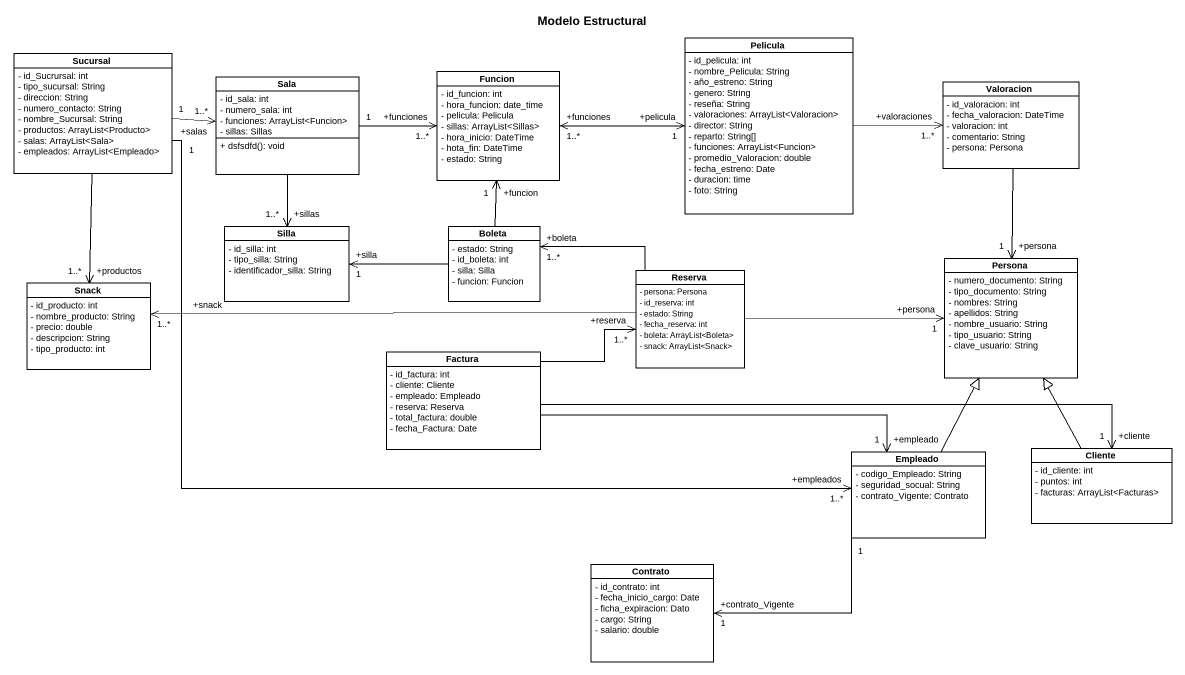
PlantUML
@startuml
title Modelo Estructural
hide circle
hide empty members
skinparam classAttributeIconSize 0
class Pelicula {
  - id_pelicula: int
  - nombre_Pelicula: String
  - año_estreno: String
  - genero: String
  - reseña: String
  - valoraciones: ArrayList<Valoracion>
  - director: String
  - reparto: String[]
  - funciones: ArrayList<Funcion>
  - promedio_Valoracion: double
  - fecha_estreno: Date
  - duracion: time
  - foto: String
}
class Sucursal {
  - id_Sucrursal: int
  - tipo_sucursal: String
  - direccion: String
  - numero_contacto: String
  - nombre_Sucursal: String
  - productos: ArrayList<Producto>
  - salas: ArrayList<Sala>
  - empleados: ArrayList<Empleado>
}
class Sala {
  - id_sala: int
  - numero_sala: int
  - funciones: ArrayList<Funcion>
  - sillas: Sillas
  + dsfsdfd(): void
}
class Funcion {
  - id_funcion: int
  - hora_funcion: date_time
  - pelicula: Pelicula
  - sillas: ArrayList<Sillas>
  - hora_inicio: DateTime
  - hota_fin: DateTime
  - estado: String
}
class Valoracion {
  - id_valoracion: int
  - fecha_valoracion: DateTime
  - valoracion: int
  - comentario: String
  - persona: Persona
}
class Silla {
  - id_silla: int
  - tipo_silla: String
  - identificador_silla: String
}
class Boleta {
  - estado: String
  - id_boleta: int
  - silla: Silla
  - funcion: Funcion
}
class Snack {
  - id_producto: int
  - nombre_producto: String
  - precio: double
  - descripcion: String
  - tipo_producto: int
}
class Reserva {
  - persona: Persona
  - id_reserva: int
  - estado: String
  - fecha_reserva: int
  - boleta: ArrayList<Boleta>
  - snack: ArrayList<Snack>
}
class Persona {
  - numero_documento: String
  - tipo_documento: String
  - nombres: String
  - apellidos: String
  - nombre_usuario: String
  - tipo_usuario: String
  - clave_usuario: String
}
class Factura {
  - id_factura: int
  - cliente: Cliente
  - empleado: Empleado
  - reserva: Reserva
  - total_factura: double
  - fecha_Factura: Date
}
class Empleado {
  - codigo_Empleado: String
  - seguridad_socual: String
  - contrato_Vigente: Contrato
}
class Cliente {
  - id_cliente: int
  - puntos: int
  - facturas: ArrayList<Facturas>
}
class Contrato {
  - id_contrato: int
  - fecha_inicio_cargo: Date
  - ficha_expiracion: Dato
  - cargo: String
  - salario: double
}
Pelicula -right-> "+valoraciones\n1..*" Valoracion
Sucursal "1" -right-> "+salas\n1..*" Sala
Sucursal --> "+productos\n1..*" Snack
Sucursal "1" -right-> "+empleados\n1..*" Empleado
Sala "1" -right-> "+funciones\n1..*" Funcion
Sala --> "+sillas\n1..*" Silla
Funcion "+funciones\n1..*" <-right-> "+pelicula\n1" Pelicula
Valoracion --> "+persona\n1" Persona
Boleta -up-> "+funcion\n1" Funcion
Boleta -left-> "+silla\n1" Silla
Reserva -left-> "+boleta\n1..*" Boleta
Reserva -left-> "+snack\n1..*" Snack
Persona "+persona\n1" <-left- Reserva
Factura -right-> "+reserva\n1..*" Reserva
Factura -right-> "+empleado\n1" Empleado
Factura -right-> "+cliente\n1" Cliente
Empleado -up-|> Persona
Empleado "1" -left-> "+contrato_Vigente\n1" Contrato
Cliente -up-|> Persona
@enduml
